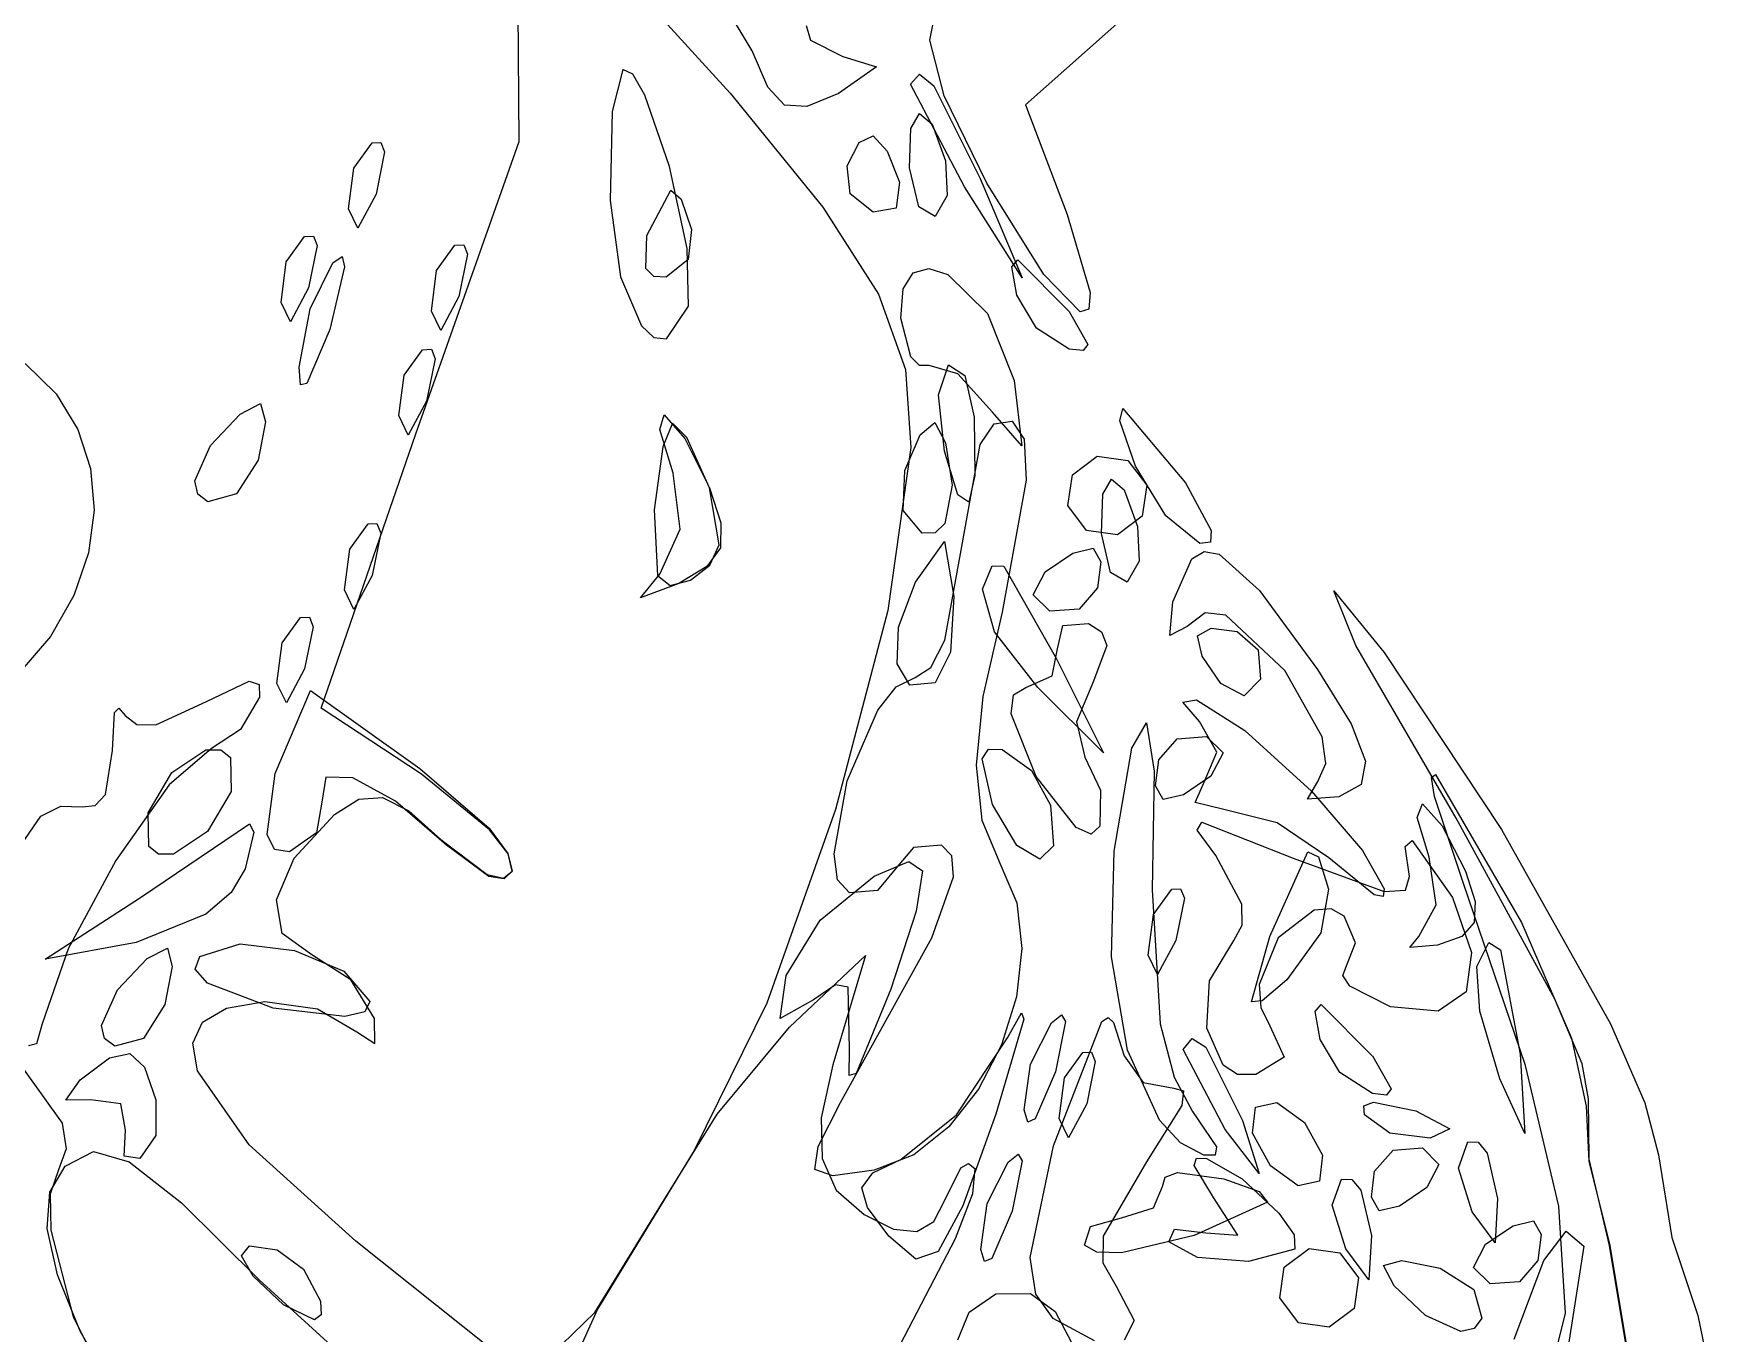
# Model space of a CAD drawing. Extents: x -886 to 651, y -59 to 942.
# Drawn here: x -170.37 to -142.09, y 72.17 to 94.12 of the extents above; entities that cross this region are included whole.
import ezdxf

# ---------------------------------------------------------------- set-up
doc = ezdxf.new("R2010")
doc.units = 0

msp = doc.modelspace()

# ---------------------------------------------------------------- linework, layer by layer
at = {"layer": 'Layer 1'}
for p, q in [((-160.910182, 95.640599), (-158.61055, 93.112364)), ((-150.57584, 95.62436), (-153.6227, 92.91597)), ((-162.17054, 92.299714), (-162.18954, 94.515814)), ((-158.23517, 93.829395), (-158.722855, 94.632827)), ((-157.325942, 94.256412), (-157.252458, 94.006264)), ((-155.239348, 94.009448), (-155.181136, 94.288256)), ((-157.252458, 94.006264), (-156.70598, 93.731681)), ((-154.996093, 93.066828), (-155.239348, 94.009448)), ((-157.974244, 93.215651), (-158.23517, 93.829395)), ((-156.70598, 93.731681), (-156.136089, 93.560391)), ((-160.41839, 93.51465), (-160.59935, 92.80322)), ((-160.249542, 93.432644), (-160.41839, 93.51465)), ((-160.04851, 93.082936), (-160.249542, 93.432644)), ((-156.136089, 93.560391), (-156.78188, 93.109844)), ((-155.56403, 93.26742), (-155.411741, 93.437677)), ((-155.411741, 93.437677), (-155.169861, 93.235272)), ((-159.63189, 91.877222), (-160.04851, 93.082936)), ((-158.61055, 93.112364), (-157.046826, 91.188144)), ((-157.689181, 92.912993), (-157.974244, 93.215651)), ((-156.78188, 93.109844), (-157.313791, 92.888649)), ((-154.65284, 91.53108), (-155.56403, 93.26742)), ((-155.169861, 93.235272), (-154.3866, 91.6708)), ((-154.27319, 91.594963), (-154.996093, 93.066828)), ((-160.59935, 92.80322), (-160.63448, 91.30264)), ((-157.313791, 92.888649), (-157.689181, 92.912993)), ((-155.556543, 92.52022), (-155.411175, 92.768719)), ((-155.411175, 92.768719), (-155.197879, 92.589682)), ((-153.6227, 92.91597), (-152.91748, 91.06706)), ((-155.57971, 91.854697), (-155.556543, 92.52022)), ((-155.197879, 92.589682), (-154.97093, 91.9726)), ((-164.96335, 91.847959), (-164.65413, 92.275887)), ((-164.65413, 92.275887), (-164.504497, 92.283051)), ((-164.504497, 92.283051), (-164.441739, 92.121689)), ((-163.91652, 87.364834), (-162.17054, 92.299714)), ((-156.63512, 91.888471), (-156.429404, 92.280233)), ((-156.429404, 92.280233), (-156.1923, 92.395949)), ((-156.1923, 92.395949), (-155.956124, 92.132727)), ((-164.441739, 92.121689), (-164.58583, 91.407383)), ((-155.956124, 92.132727), (-155.75261, 91.61342)), ((-154.97093, 91.9726), (-154.943214, 91.387382)), ((-154.97093, 91.9726), (-154.97093, 91.9726)), ((-165.05204, 91.162707), (-164.96335, 91.847959)), ((-159.332517, 90.491124), (-159.63189, 91.877222)), ((-156.581599, 91.415913), (-156.63512, 91.888471)), ((-155.425459, 91.193514), (-155.57971, 91.854697)), ((-154.3866, 91.6708), (-153.67839, 89.99772)), ((-154.3866, 91.6708), (-154.3866, 91.6708)), ((-164.5858, 91.40738), (-164.894033, 90.833371)), ((-164.58583, 91.407383), (-164.5858, 91.40738)), ((-160.01789, 90.711435), (-159.611607, 91.47914)), ((-159.611607, 91.47914), (-159.434715, 91.325016)), ((-156.19543, 91.105942), (-156.581599, 91.415913)), ((-155.75261, 91.61342), (-155.808349, 91.174911)), ((-155.75261, 91.61342), (-155.75261, 91.61342)), ((-154.943214, 91.387382), (-155.14649, 91.031241)), ((-153.67839, 89.99772), (-154.65284, 91.53108)), ((-153.314109, 90.053604), (-154.27319, 91.594963)), ((-164.894033, 90.833371), (-165.05204, 91.162707)), ((-160.63448, 91.30264), (-160.458284, 90.01503)), ((-160.63448, 91.30264), (-160.63448, 91.30264)), ((-159.434715, 91.325016), (-159.26033, 90.81428)), ((-157.046826, 91.188144), (-156.102916, 89.718874)), ((-155.808349, 91.174911), (-156.19543, 91.105942)), ((-155.14649, 91.031241), (-155.425459, 91.193514)), ((-152.91748, 91.06706), (-152.53145, 89.748842)), ((-159.26033, 90.81428), (-159.316949, 90.307982)), ((-159.26033, 90.81428), (-159.26033, 90.81428)), ((-166.10188, 90.266289), (-165.79266, 90.694218)), ((-165.79266, 90.694218), (-165.643027, 90.701382)), ((-165.580269, 90.54002), (-165.72436, 89.825714)), ((-165.643027, 90.701382), (-165.580269, 90.54002)), ((-163.564451, 90.121159), (-163.25524, 90.549088)), ((-163.25524, 90.549088), (-163.105607, 90.556252)), ((-163.105607, 90.556252), (-163.042849, 90.39489)), ((-160.031327, 90.151426), (-160.01789, 90.711435)), ((-159.31438, 89.51826), (-159.332517, 90.491124)), ((-166.19057, 89.581038), (-166.10188, 90.266289)), ((-165.697438, 89.471491), (-165.31545, 90.249037)), ((-165.31545, 90.249037), (-165.15916, 90.356045)), ((-165.15916, 90.356045), (-165.117091, 90.179545)), ((-163.042849, 90.39489), (-163.18694, 89.680584)), ((-159.316949, 90.307982), (-159.68871, 90.007952)), ((-153.853925, 90.180633), (-153.751621, 90.29901)), ((-153.751621, 90.29901), (-152.88797, 89.42879)), ((-165.117091, 90.179545), (-165.36865, 89.123717)), ((-163.65314, 89.435908), (-163.564451, 90.121159)), ((-160.458284, 90.01503), (-160.103441, 89.185569)), ((-159.899124, 90.016081), (-160.031327, 90.151426)), ((-159.68871, 90.007952), (-159.899124, 90.016081)), ((-155.688319, 89.809197), (-155.518511, 90.082062)), ((-155.518511, 90.082062), (-155.254518, 90.156613)), ((-155.254518, 90.156613), (-154.933232, 90.053143)), ((-154.933232, 90.053143), (-154.26635, 89.393309)), ((-153.77048, 89.703841), (-153.853925, 90.180633)), ((-152.698594, 89.424627), (-153.314109, 90.053604)), ((-165.72433, 89.82571), (-166.032562, 89.251702)), ((-165.72436, 89.825714), (-165.72433, 89.82571)), ((-163.1869, 89.68058), (-163.495136, 89.106572)), ((-163.18694, 89.680584), (-163.1869, 89.68058)), ((-156.102916, 89.718874), (-155.649366, 88.450994)), ((-155.72705, 89.317727), (-155.688319, 89.809197)), ((-153.436491, 89.146876), (-153.77048, 89.703841)), ((-152.53145, 89.748842), (-152.552425, 89.465035)), ((-166.032562, 89.251702), (-166.19057, 89.581038)), ((-165.88735, 88.490817), (-165.697438, 89.471491)), ((-163.495136, 89.106572), (-163.65314, 89.435908)), ((-159.684093, 88.968548), (-159.31438, 89.51826)), ((-154.26635, 89.393309), (-153.813, 88.264897)), ((-152.88797, 89.42879), (-152.88772, 89.42879)), ((-152.88772, 89.42879), (-152.569809, 88.873132)), ((-152.552425, 89.465035), (-152.698594, 89.424627)), ((-165.36861, 89.12372), (-165.756901, 88.212537)), ((-165.36865, 89.123717), (-165.36861, 89.12372)), ((-160.103441, 89.185569), (-159.894696, 88.99086)), ((-155.559684, 88.663429), (-155.72705, 89.317727)), ((-152.88672, 88.792794), (-153.436491, 89.146876)), ((-163.80225, 88.783528), (-163.652617, 88.790692)), ((-163.652617, 88.790692), (-163.589859, 88.62933)), ((-159.894696, 88.99086), (-159.684093, 88.968548)), ((-152.64889, 88.767662), (-152.88672, 88.792794)), ((-152.569809, 88.873132), (-152.64889, 88.767662)), ((-170.50758, 88.55237), (-169.986584, 88.036907)), ((-164.111465, 88.355599), (-163.80225, 88.783528)), ((-163.589859, 88.62933), (-163.73395, 87.915024)), ((-155.414484, 88.51387), (-155.559684, 88.663429)), ((-155.24918, 88.517704), (-155.414484, 88.51387)), ((-154.76453, 88.374923), (-155.24918, 88.517704)), ((-155.090238, 88.019181), (-154.92023, 88.525641)), ((-154.92023, 88.525641), (-154.644859, 88.345118)), ((-165.862866, 88.192611), (-165.88735, 88.490817)), ((-164.20015, 87.670348), (-164.111465, 88.355599)), ((-155.649366, 88.450994), (-155.55672, 87.130944)), ((-154.17848, 87.727715), (-154.76453, 88.374923)), ((-154.644859, 88.345118), (-154.49008, 87.64488)), ((-153.813, 88.2649), (-153.684865, 87.162763)), ((-153.813, 88.264897), (-153.813, 88.2649)), ((-169.986584, 88.036907), (-169.619935, 87.437175)), ((-165.756901, 88.212537), (-165.862866, 88.192611)), ((-154.99173, 87.067741), (-155.090238, 88.019181)), ((-167.38063, 87.168162), (-166.879276, 87.695722)), ((-166.879276, 87.695722), (-166.5357, 87.873059)), ((-166.5357, 87.873059), (-166.453192, 87.562924)), ((-164.04215, 87.341011), (-164.20015, 87.670348)), ((-163.73391, 87.91502), (-164.04215, 87.341011)), ((-163.73395, 87.915024), (-163.73391, 87.91502)), ((-159.798784, 87.433745), (-159.72145, 87.685757)), ((-159.72145, 87.685757), (-159.375546, 87.285493)), ((-153.684865, 87.162763), (-154.17848, 87.727715)), ((-152.032075, 87.583059), (-151.980165, 87.790089)), ((-151.980165, 87.790089), (-150.92163, 86.536475)), ((-169.619935, 87.437175), (-169.407113, 86.775102)), ((-166.453192, 87.562924), (-166.5795, 86.918484)), ((-159.57161, 86.699095), (-159.798784, 87.433745)), ((-159.580062, 87.540958), (-159.743167, 87.141452)), ((-159.338519, 87.302848), (-159.580062, 87.540958)), ((-155.398919, 87.345179), (-155.15482, 87.55352)), ((-155.15482, 87.55352), (-154.972839, 87.212381)), ((-154.49008, 87.64488), (-154.49005, 87.64488)), ((-154.49005, 87.64488), (-154.478198, 86.657772)), ((-154.39106, 87.183589), (-154.153801, 87.533305)), ((-154.153801, 87.533305), (-153.85087, 87.577439)), ((-153.85087, 87.577439), (-153.64816, 87.270921)), ((-151.76367, 86.81944), (-152.032075, 87.583059)), ((-167.646632, 86.56726), (-167.38063, 87.168162)), ((-165.51144, 82.728414), (-163.91652, 87.364834)), ((-159.743167, 87.141452), (-159.88998, 86.079544)), ((-159.375546, 87.285493), (-158.95699, 86.451907)), ((-158.95639, 86.45191), (-159.338519, 87.302848)), ((-155.55672, 87.130944), (-155.945342, 84.382658)), ((-155.6611, 86.743076), (-155.398919, 87.345179)), ((-154.972839, 87.212381), (-154.86, 86.4934)), ((-154.68594, 85.524699), (-154.39106, 87.183589)), ((-153.64816, 87.270921), (-153.611174, 86.580824)), ((-166.57951, 86.918484), (-166.941164, 86.347385)), ((-166.5795, 86.918484), (-166.57951, 86.918484)), ((-154.762573, 86.330623), (-154.99173, 87.067741)), ((-152.831984, 86.671673), (-152.41274, 86.987484)), ((-152.41274, 86.987484), (-151.893195, 86.912833)), ((-151.893195, 86.912833), (-151.57738, 86.49359)), ((-151.255962, 85.97739), (-151.76367, 86.81944)), ((-169.407113, 86.775102), (-169.347598, 86.072617)), ((-167.597277, 86.343859), (-167.646632, 86.56726)), ((-159.454366, 85.753385), (-159.57161, 86.699095)), ((-155.687948, 86.067633), (-155.6611, 86.743076)), ((-154.478198, 86.657772), (-154.580218, 86.206826)), ((-153.611174, 86.580824), (-154.01857, 84.353669)), ((-152.90664, 86.152126), (-152.831984, 86.671673)), ((-152.318733, 86.346309), (-152.173365, 86.594808)), ((-152.173365, 86.594808), (-151.960069, 86.415771)), ((-150.92163, 86.53648), (-150.489894, 85.732601)), ((-150.92163, 86.536475), (-150.92163, 86.53648)), ((-167.42443, 86.213587), (-167.597277, 86.343859)), ((-166.941164, 86.347385), (-167.42443, 86.213587)), ((-158.95699, 86.451907), (-158.957, 86.4519)), ((-158.957, 86.4519), (-158.763515, 85.861742)), ((-158.793431, 85.486357), (-158.95639, 86.45191)), ((-154.86, 86.4934), (-154.982474, 85.847759)), ((-154.86, 86.4934), (-154.86, 86.4934)), ((-154.580218, 86.206826), (-154.762573, 86.330623)), ((-152.3419, 85.680786), (-152.318733, 86.346309)), ((-151.960069, 86.415771), (-151.73312, 85.79869)), ((-151.57738, 86.49359), (-151.652036, 85.974043)), ((-151.57738, 86.49359), (-151.57738, 86.49359)), ((-169.347598, 86.072617), (-169.440869, 85.351648)), ((-159.88998, 86.07955), (-159.83494, 84.968408)), ((-159.88998, 86.079544), (-159.88998, 86.07955)), ((-155.36627, 85.682956), (-155.687948, 86.067633)), ((-152.590825, 85.732883), (-152.90664, 86.152126)), ((-151.652036, 85.974043), (-152.07128, 85.658232)), ((-150.67756, 85.5127), (-151.255962, 85.97739)), ((-165.030221, 85.413858), (-164.72101, 85.841787)), ((-164.72101, 85.841787), (-164.571375, 85.848951)), ((-164.508615, 85.687589), (-164.65271, 84.973283)), ((-164.571375, 85.848951), (-164.508615, 85.687589)), ((-159.79598, 84.993925), (-159.454366, 85.753385)), ((-158.763515, 85.861742), (-158.77117, 85.440516)), ((-155.150015, 85.691956), (-155.36627, 85.682956)), ((-154.982474, 85.847759), (-155.150015, 85.691956)), ((-152.07128, 85.658232), (-152.590825, 85.732883)), ((-152.187649, 85.019604), (-152.3419, 85.680786)), ((-151.73312, 85.79869), (-151.705404, 85.213472)), ((-151.73312, 85.79869), (-151.73312, 85.79869)), ((-150.489894, 85.732601), (-150.502296, 85.532857)), ((-165.11891, 84.728607), (-165.030221, 85.413858)), ((-158.77117, 85.440516), (-159.001373, 85.12161)), ((-158.954389, 85.147299), (-158.793431, 85.486357)), ((-155.47736, 84.86094), (-154.9916, 85.546076)), ((-154.9916, 85.546076), (-154.83506, 84.618864)), ((-154.986874, 83.881597), (-154.68594, 85.524699)), ((-152.825842, 85.347076), (-152.48193, 85.429502)), ((-152.48193, 85.429502), (-152.352556, 85.19957)), ((-150.502296, 85.532857), (-150.67756, 85.5127)), ((-169.440869, 85.351648), (-169.686409, 84.634122)), ((-159.001373, 85.12161), (-159.47553, 84.83841)), ((-159.27914, 84.89357), (-158.954389, 85.147299)), ((-154.34836, 84.74282), (-154.186051, 85.136432)), ((-154.186051, 85.136432), (-153.987269, 85.13082)), ((-153.987269, 85.13082), (-153.10198, 83.56419)), ((-153.28836, 85.035351), (-152.825842, 85.347076)), ((-152.352556, 85.19957), (-152.40583, 84.7603)), ((-151.705404, 85.213472), (-151.90868, 84.85733)), ((-151.13521, 84.52557), (-150.816141, 85.25451)), ((-150.816141, 85.25451), (-150.608188, 85.376698)), ((-150.608188, 85.376698), (-150.35489, 85.331246)), ((-150.35489, 85.331246), (-149.673064, 84.719057)), ((-164.65267, 84.97328), (-164.960906, 84.399271)), ((-164.65271, 84.973283), (-164.65267, 84.97328)), ((-160.124845, 84.592066), (-159.79598, 84.993925)), ((-159.47553, 84.83841), (-160.124845, 84.592066)), ((-159.83494, 84.968408), (-159.621178, 84.804444)), ((-159.621178, 84.804444), (-159.27914, 84.89357)), ((-155.766707, 84.100936), (-155.47736, 84.86094)), ((-153.491622, 84.642831), (-153.28836, 85.035351)), ((-151.90868, 84.85733), (-152.187649, 85.019604)), ((-169.686409, 84.634122), (-170.083696, 83.941966)), ((-164.960906, 84.399271), (-165.11891, 84.728607)), ((-154.83506, 84.61889), (-154.889764, 83.67364)), ((-154.83506, 84.618864), (-154.83506, 84.61889)), ((-154.147191, 84.01944), (-154.34836, 84.74282)), ((-153.21226, 84.36615), (-153.491622, 84.642831)), ((-152.40583, 84.7603), (-152.718355, 84.401828)), ((-152.40583, 84.7603), (-152.40583, 84.7603)), ((-149.673064, 84.719057), (-148.69227, 83.38122)), ((-148.045639, 83.789849), (-148.419291, 84.713604)), ((-148.419291, 84.713604), (-147.568653, 83.669662)), ((-165.86134, 84.260807), (-165.711707, 84.26797)), ((-165.711707, 84.26797), (-165.648949, 84.106608)), ((-155.945342, 84.382658), (-156.829085, 81.021006)), ((-154.01853, 84.35368), (-154.341341, 82.928589)), ((-154.01857, 84.353669), (-154.01853, 84.35368)), ((-152.718355, 84.401828), (-153.21226, 84.36615)), ((-151.184052, 83.959013), (-151.13521, 84.52557)), ((-150.592069, 84.338697), (-150.89352, 84.110786)), ((-150.242922, 84.302157), (-150.592069, 84.338697)), ((-149.2459, 83.365292), (-150.242922, 84.302157)), ((-166.170551, 83.832879), (-165.86134, 84.260807)), ((-165.648949, 84.106608), (-165.79304, 83.392303)), ((-155.791759, 83.477603), (-155.766707, 84.100936)), ((-153.41509, 83.07736), (-154.147191, 84.01944)), ((-153.08044, 83.734575), (-152.995364, 84.124995)), ((-152.995364, 84.124995), (-152.55928, 84.162505)), ((-152.55928, 84.162505), (-152.34031, 84.019489)), ((-152.34031, 84.019489), (-152.251219, 83.788143)), ((-150.89352, 84.110786), (-151.184052, 83.959013)), ((-150.7204, 83.951081), (-150.490459, 84.080451)), ((-150.490459, 84.080451), (-150.0512, 84.027161)), ((-150.0512, 84.027161), (-149.692729, 83.714633)), ((-170.083696, 83.941966), (-170.63221, 83.29711)), ((-166.25924, 83.147627), (-166.170551, 83.832879)), ((-155.219895, 83.417044), (-154.986874, 83.881597)), ((-153.170619, 83.277296), (-153.08044, 83.734575)), ((-152.251219, 83.788143), (-152.47388, 83.188326)), ((-150.637978, 83.60717), (-150.7204, 83.951081)), ((-149.692729, 83.714633), (-149.65705, 83.22073)), ((-146.354, 80.874787), (-148.045639, 83.789849)), ((-155.577394, 83.119866), (-155.791759, 83.477603)), ((-155.4882, 83.246579), (-155.219895, 83.417044)), ((-154.889764, 83.67364), (-155.14849, 83.15665)), ((-153.10198, 83.56419), (-152.30489, 81.97953)), ((-153.10198, 83.56419), (-153.10198, 83.56419)), ((-150.32625, 83.14465), (-150.637978, 83.60717)), ((-147.568653, 83.669662), (-145.58742, 80.681632)), ((-167.44658, 82.842313), (-166.730255, 83.188462)), ((-166.730255, 83.188462), (-166.560516, 83.130202)), ((-166.10124, 82.818291), (-166.25924, 83.147627)), ((-165.793, 83.3923), (-166.10124, 82.818291)), ((-165.79304, 83.392303), (-165.793, 83.3923)), ((-155.805192, 83.091958), (-155.4882, 83.246579)), ((-155.14849, 83.15665), (-155.577394, 83.119866)), ((-153.61893, 83.079032), (-153.170619, 83.277296)), ((-152.47387, 83.18832), (-152.764604, 82.497644)), ((-152.47388, 83.188326), (-152.47387, 83.18832)), ((-149.933731, 82.941369), (-150.32625, 83.14465)), ((-149.65705, 83.22073), (-149.933731, 82.941369)), ((-149.65705, 83.22073), (-149.65705, 83.22073)), ((-148.614712, 82.248526), (-149.2459, 83.365292)), ((-148.69227, 83.38122), (-148.127856, 82.464344)), ((-148.69227, 83.38122), (-148.69227, 83.38122)), ((-166.55332, 82.91472), (-166.87384, 82.369621)), ((-166.560516, 83.130202), (-166.55333, 82.914723)), ((-166.55333, 82.914723), (-166.55332, 82.91472)), ((-166.2924, 81.627151), (-165.69479, 83.026821)), ((-165.69479, 83.026821), (-163.8455, 81.711591)), ((-156.117255, 82.699632), (-155.805192, 83.091958)), ((-154.341341, 82.928589), (-154.454674, 81.767314)), ((-153.863406, 82.637662), (-153.826649, 82.958233)), ((-153.826649, 82.958233), (-153.61893, 83.079032)), ((-152.30489, 81.97953), (-153.41509, 83.07736)), ((-150.965864, 82.830094), (-150.7351, 82.871956)), ((-150.7351, 82.871956), (-149.919639, 82.352656)), ((-169.03678, 82.017245), (-169.00452, 82.657597)), ((-169.00452, 82.657597), (-168.929534, 82.728201)), ((-168.929534, 82.728201), (-168.8246, 82.606636)), ((-168.8246, 82.606636), (-168.627667, 82.45716)), ((-168.30221, 82.451765), (-167.44658, 82.842313)), ((-163.81812, 81.615544), (-165.51144, 82.728414)), ((-156.634219, 81.5059), (-156.117255, 82.699632)), ((-153.44507, 81.578692), (-153.863406, 82.637662)), ((-150.6844, 82.504103), (-150.965864, 82.830094)), ((-168.627667, 82.45716), (-168.30221, 82.451765)), ((-166.87384, 82.369621), (-167.36404, 82.051221)), ((-152.764604, 82.497644), (-152.62021, 81.90485)), ((-151.827247, 82.054697), (-151.582345, 82.485197)), ((-151.582345, 82.485197), (-151.448916, 81.668025)), ((-150.395804, 81.985253), (-150.6844, 82.504103)), ((-149.919639, 82.352656), (-148.79526, 81.329476)), ((-148.127856, 82.464344), (-147.885447, 81.836311)), ((-169.156446, 81.270651), (-169.03678, 82.017245)), ((-167.36404, 82.051221), (-168.081833, 81.435251)), ((-168.033965, 81.642033), (-167.45762, 82.028565)), ((-167.45762, 82.028565), (-167.206878, 82.028915)), ((-167.206878, 82.028915), (-167.042864, 81.896621)), ((-154.353423, 81.878063), (-154.248476, 82.039766)), ((-154.248476, 82.039766), (-154.018, 82.035389)), ((-154.018, 82.035389), (-153.519658, 81.677844)), ((-152.12402, 80.315609), (-151.827247, 82.054697)), ((-151.37453, 81.856951), (-151.062001, 82.215423)), ((-151.062001, 82.215423), (-150.5681, 82.251102)), ((-150.5681, 82.251102), (-150.288737, 81.974421)), ((-148.553392, 81.795311), (-148.614712, 82.248526)), ((-167.042864, 81.896621), (-167.031, 81.326299)), ((-154.454674, 81.767314), (-154.358785, 80.839609)), ((-154.17892, 81.101708), (-154.353423, 81.878063)), ((-152.62021, 81.90485), (-152.358412, 81.346004)), ((-151.427804, 81.417682), (-151.37453, 81.856951)), ((-150.6094, 81.479713), (-150.395804, 81.985253)), ((-150.288737, 81.974421), (-150.492, 81.5819)), ((-148.68608, 81.494072), (-148.553392, 81.795311)), ((-147.885447, 81.836311), (-147.95616, 81.444343)), ((-168.43433, 80.965815), (-168.033965, 81.642033)), ((-166.426673, 80.600014), (-166.2924, 81.627151)), ((-165.434632, 81.563847), (-165.50321, 81.141142)), ((-164.977359, 81.555456), (-165.434632, 81.563847)), ((-164.257043, 81.159152), (-164.977359, 81.555456)), ((-163.8455, 81.711591), (-163.8455, 81.71159)), ((-163.8455, 81.71159), (-162.67806, 80.703597)), ((-162.670181, 80.675682), (-163.81812, 81.615544)), ((-156.854354, 80.273456), (-156.634219, 81.5059)), ((-153.519658, 81.677844), (-153.2001, 81.092042)), ((-152.766515, 80.718237), (-153.44507, 81.578692)), ((-151.448916, 81.668025), (-151.48656, 79.664097)), ((-150.492, 81.5819), (-150.954518, 81.270176)), ((-150.757888, 81.135767), (-150.6094, 81.479713)), ((-150.492, 81.5819), (-150.492, 81.5819)), ((-148.860941, 81.192138), (-148.68608, 81.494072)), ((-147.95616, 81.444343), (-148.33111, 81.23566)), ((-146.771443, 81.562725), (-146.700441, 81.609912)), ((-146.718568, 81.24183), (-146.771443, 81.562725)), ((-146.700441, 81.609912), (-145.25209, 79.111769)), ((-169.326053, 81.08505), (-169.156446, 81.270651)), ((-168.081833, 81.435251), (-168.979763, 80.15922)), ((-167.031, 81.3263), (-167.43137, 80.650082)), ((-167.031, 81.326299), (-167.031, 81.3263)), ((-165.28952, 80.935606), (-164.8757, 81.196333)), ((-164.8757, 81.196333), (-164.476679, 81.222034)), ((-164.476679, 81.222034), (-164.035228, 80.999293)), ((-163.39934, 80.418119), (-164.257043, 81.159152)), ((-152.358412, 81.346004), (-152.3669, 80.73696)), ((-151.29843, 81.18775), (-151.427804, 81.417682)), ((-150.954518, 81.270176), (-151.29843, 81.18775)), ((-148.33111, 81.23566), (-148.860941, 81.192138)), ((-148.79526, 81.329476), (-148.7953, 81.32947)), ((-148.7953, 81.32947), (-147.935871, 80.326728)), ((-146.22631, 79.768882), (-146.718568, 81.24183)), ((-170.775826, 80.136839), (-170.246561, 80.904719)), ((-170.246561, 80.904719), (-169.910803, 81.078367)), ((-169.910803, 81.078367), (-169.54654, 81.066189)), ((-169.54654, 81.066189), (-169.326053, 81.08505)), ((-168.422475, 80.395494), (-168.43433, 80.965815)), ((-165.966388, 80.195618), (-165.28952, 80.935606)), ((-165.50321, 81.141142), (-165.594179, 80.626018)), ((-164.035228, 80.999293), (-163.49412, 80.514693)), ((-156.829085, 81.021006), (-157.991543, 77.747724)), ((-153.769256, 80.412062), (-154.17892, 81.101708)), ((-153.2001, 81.092042), (-153.2001, 81.092008)), ((-153.2001, 81.092008), (-153.149757, 80.405931)), ((-150.27261, 81.019908), (-150.757888, 81.135767)), ((-149.377363, 80.795704), (-150.27261, 81.019908)), ((-147.009244, 80.887755), (-146.92169, 81.114927)), ((-146.80666, 80.212824), (-147.009244, 80.887755)), ((-146.92169, 81.114927), (-146.587553, 80.743247)), ((-144.685554, 77.817556), (-146.354, 80.874787)), ((-168.56432, 79.536287), (-166.72489, 80.778227)), ((-167.43137, 80.650082), (-168.00772, 80.26355)), ((-166.650518, 80.63564), (-166.79429, 80.015704)), ((-166.72489, 80.778227), (-166.650518, 80.63564)), ((-166.298607, 80.344391), (-166.426673, 80.600014)), ((-165.594179, 80.626018), (-166.04853, 80.304771)), ((-162.67806, 80.703597), (-162.36025, 80.277186)), ((-162.358305, 80.269996), (-162.670181, 80.675682)), ((-154.358785, 80.839609), (-154.05393, 80.11523)), ((-152.514152, 80.60389), (-152.766515, 80.718237)), ((-152.3669, 80.73696), (-152.514152, 80.60389)), ((-150.727133, 80.670627), (-150.64678, 80.80675)), ((-150.40949, 80.242348), (-150.727133, 80.670627)), ((-150.64678, 80.80675), (-149.10672, 80.195918)), ((-148.50004, 80.20574), (-149.377363, 80.795704)), ((-146.587553, 80.743247), (-146.1973, 79.978387)), ((-145.58742, 80.68164), (-143.746193, 77.398719)), ((-145.58742, 80.681632), (-145.58742, 80.68164)), ((-168.258462, 80.2632), (-168.422475, 80.395494)), ((-166.04853, 80.304771), (-166.298607, 80.344391)), ((-163.49412, 80.514693), (-162.709721, 79.920059)), ((-162.681709, 79.891395), (-163.39934, 80.418119)), ((-155.515592, 80.375966), (-155.82121, 80.015341)), ((-155.0383, 80.41682), (-155.515592, 80.375966)), ((-154.865776, 80.235718), (-155.0383, 80.41682)), ((-153.382839, 80.179709), (-153.769256, 80.412062)), ((-153.149757, 80.405931), (-153.382839, 80.179709)), ((-152.172762, 78.532705), (-152.12402, 80.315609)), ((-149.50015, 78.877458), (-148.854861, 80.305122)), ((-148.854861, 80.305122), (-148.678885, 80.219851)), ((-147.935871, 80.326728), (-147.567554, 79.680998)), ((-147.216018, 80.397961), (-147.093082, 80.495854)), ((-147.14244, 79.889604), (-147.216018, 80.397961)), ((-147.093082, 80.495854), (-146.41506, 79.536618)), ((-168.979763, 80.15922), (-169.784531, 78.667392)), ((-168.00772, 80.26355), (-168.258462, 80.2632)), ((-166.26491, 79.496153), (-165.966388, 80.195618)), ((-162.36025, 80.277186), (-162.28786, 79.97833)), ((-162.28809, 79.978754), (-162.358305, 80.269996)), ((-156.795379, 79.832738), (-156.854354, 80.273456)), ((-156.17909, 79.897299), (-155.591404, 80.141339)), ((-155.591404, 80.141339), (-155.35988, 79.98393)), ((-154.839235, 79.880748), (-154.865776, 80.235718)), ((-154.05393, 80.11523), (-153.768503, 79.442258)), ((-149.972935, 79.42345), (-150.40949, 80.242348)), ((-149.10672, 80.195918), (-147.570551, 79.634141)), ((-148.678885, 80.219851), (-148.507, 79.677297)), ((-147.739295, 79.578571), (-148.50004, 80.20574)), ((-146.689868, 79.409467), (-146.80666, 80.212824)), ((-166.7943, 80.015708), (-167.031996, 79.620751)), ((-166.79429, 80.015704), (-166.7943, 80.015708)), ((-162.709721, 79.920059), (-162.433772, 79.858949)), ((-162.426076, 79.85094), (-162.681709, 79.891395)), ((-162.433772, 79.858949), (-162.28809, 79.978754)), ((-162.28786, 79.97833), (-162.426076, 79.85094)), ((-157.092076, 79.15266), (-156.17909, 79.897299)), ((-156.59292, 79.610369), (-156.795379, 79.832738)), ((-155.82121, 80.015341), (-156.123541, 79.65369)), ((-155.35988, 79.98393), (-155.466703, 79.305697)), ((-155.20255, 78.85429), (-154.839235, 79.880748)), ((-147.209263, 79.658357), (-147.14244, 79.889604)), ((-145.183653, 76.700303), (-146.22631, 79.768882)), ((-146.1973, 79.978387), (-146.1973, 79.97837)), ((-146.1973, 79.97837), (-146.033426, 79.465783)), ((-170.17399, 78.491697), (-168.56432, 79.536287)), ((-167.031996, 79.620751), (-167.458035, 79.254942)), ((-166.171062, 78.924316), (-166.26491, 79.496153)), ((-156.123541, 79.65369), (-156.59292, 79.610369)), ((-151.48656, 79.6641), (-151.350054, 77.39917)), ((-151.48656, 79.664097), (-151.48656, 79.6641)), ((-151.463001, 79.248308), (-151.15379, 79.676237)), ((-151.15379, 79.676237), (-151.004155, 79.683401)), ((-150.941395, 79.522039), (-151.08549, 78.807733)), ((-151.004155, 79.683401), (-150.941395, 79.522039)), ((-148.507, 79.6773), (-148.639423, 78.940554)), ((-148.507, 79.677297), (-148.507, 79.6773)), ((-147.582858, 79.550228), (-147.739295, 79.578571)), ((-147.567554, 79.680998), (-147.582858, 79.550228)), ((-147.570551, 79.634141), (-147.209263, 79.658357)), ((-146.41507, 79.53662), (-146.092275, 78.60818)), ((-146.41506, 79.536618), (-146.41507, 79.53662)), ((-146.033426, 79.465783), (-146.048163, 79.111263)), ((-167.458035, 79.254942), (-168.63372, 78.773768)), ((-155.466703, 79.305697), (-155.89406, 77.987259)), ((-153.768503, 79.442258), (-153.683148, 78.672059)), ((-151.55169, 78.563057), (-151.463001, 79.248308)), ((-149.963481, 79.067219), (-149.972935, 79.42345)), ((-148.749086, 79.317868), (-149.35718, 78.855495)), ((-148.465118, 79.344543), (-148.749086, 79.317868)), ((-148.24327, 79.218975), (-148.465118, 79.344543)), ((-148.052621, 78.766853), (-148.24327, 79.218975)), ((-146.98367, 78.873524), (-146.689868, 79.409467)), ((-165.67082, 78.567216), (-166.171062, 78.924316)), ((-157.66163, 78.215409), (-157.092076, 79.15266)), ((-150.1065, 78.809168), (-149.963481, 79.067219)), ((-148.639423, 78.940554), (-149.20884, 78.14674)), ((-146.048163, 79.111263), (-146.255263, 78.878391)), ((-145.25209, 79.111769), (-145.25211, 79.11176)), ((-145.25211, 79.11176), (-144.403883, 77.158295)), ((-169.784531, 78.667392), (-170.22284, 77.404031)), ((-168.63372, 78.773768), (-170.17399, 78.491697)), ((-168.452486, 78.504119), (-168.10891, 78.681455)), ((-168.10891, 78.681455), (-168.026402, 78.37132)), ((-167.56402, 78.535449), (-166.879341, 78.751122)), ((-166.879341, 78.751122), (-165.965357, 78.642017)), ((-165.965357, 78.642017), (-165.13195, 78.289916)), ((-156.74749, 76.07452), (-155.20255, 78.85429)), ((-153.683148, 78.672059), (-153.776517, 77.856779)), ((-151.08545, 78.80773), (-151.393686, 78.233721)), ((-151.08549, 78.807733), (-151.08545, 78.80773)), ((-150.517903, 78.124616), (-150.1065, 78.809168)), ((-149.806846, 77.773678), (-149.50015, 78.877458)), ((-149.35718, 78.855495), (-149.678926, 78.063384)), ((-148.20227, 78.379986), (-148.052621, 78.766853)), ((-147.132896, 78.689048), (-146.98367, 78.873524)), ((-146.66848, 78.73075), (-147.132896, 78.689048)), ((-146.255263, 78.878391), (-146.66848, 78.73075)), ((-146.00586, 78.37072), (-145.799768, 78.774363)), ((-145.799768, 78.774363), (-145.603985, 78.652907)), ((-145.603985, 78.652907), (-145.27, 76.8884)), ((-168.95384, 77.976558), (-168.452486, 78.504119)), ((-168.026402, 78.37132), (-168.15271, 77.72688)), ((-167.638399, 78.322566), (-167.56402, 78.535449)), ((-165.010944, 78.142643), (-165.67082, 78.567216)), ((-157.60576, 77.344026), (-156.32179, 78.557576)), ((-156.32179, 78.557576), (-156.8755, 76.707596)), ((-151.899162, 76.955974), (-152.172762, 78.532705)), ((-151.393686, 78.233721), (-151.55169, 78.563057)), ((-148.265024, 78.219938), (-148.20227, 78.379986)), ((-146.092275, 78.60818), (-146.185496, 77.943357)), ((-145.95312, 77.617477), (-146.00586, 78.37072)), ((-167.433827, 78.090663), (-167.638399, 78.322566)), ((-166.32274, 77.664463), (-167.433827, 78.090663)), ((-165.13195, 78.289916), (-164.689, 77.7766)), ((-164.61494, 77.492906), (-165.010944, 78.142643)), ((-157.764869, 77.488902), (-157.66163, 78.215409)), ((-156.831348, 78.0585), (-157.20177, 77.807871)), ((-156.618403, 78.019559), (-156.831348, 78.0585)), ((-150.561646, 77.325659), (-150.517903, 78.124616)), ((-149.678926, 78.063384), (-149.652938, 77.67979)), ((-149.20884, 78.14674), (-149.627237, 77.791422)), ((-148.146136, 78.035802), (-148.265024, 78.219938)), ((-169.219846, 77.375656), (-168.95384, 77.976558)), ((-167.113663, 77.666139), (-166.46542, 77.779659)), ((-166.46542, 77.779659), (-165.577124, 77.656276)), ((-164.689, 77.7766), (-164.776453, 77.605053)), ((-164.689, 77.7766), (-164.689, 77.7766)), ((-157.20177, 77.807871), (-157.764869, 77.488902)), ((-156.59176, 76.97226), (-156.618403, 78.019559)), ((-155.89406, 77.98726), (-156.48111, 76.565506)), ((-155.89406, 77.987259), (-155.89406, 77.98726)), ((-153.776517, 77.856779), (-154.027261, 77.048566)), ((-149.627237, 77.791422), (-149.806846, 77.773678)), ((-147.46076, 77.68631), (-148.146136, 78.035802)), ((-146.185496, 77.943357), (-146.654927, 77.612589)), ((-144.228083, 76.726858), (-144.685554, 77.817556)), ((-168.15272, 77.72688), (-168.514374, 77.155782)), ((-168.15271, 77.72688), (-168.15272, 77.72688)), ((-167.517343, 77.428758), (-167.113663, 77.666139)), ((-165.113628, 77.526729), (-166.32274, 77.664463)), ((-165.577124, 77.656276), (-164.91238, 77.264963)), ((-164.776453, 77.605053), (-165.113628, 77.526729)), ((-164.605954, 77.071268), (-164.61494, 77.492906)), ((-157.991543, 77.747724), (-159.21631, 75.264544)), ((-153.65033, 77.481641), (-154.12506, 75.87466)), ((-153.92416, 77.16588), (-153.69038, 77.585287)), ((-153.69038, 77.585287), (-153.65033, 77.481641)), ((-153.18496, 77.418763), (-153.016916, 77.552343)), ((-153.016916, 77.552343), (-152.94817, 77.440773)), ((-152.336119, 77.438934), (-152.229514, 77.50886)), ((-152.229514, 77.50886), (-152.138397, 77.426438)), ((-149.652938, 77.67979), (-149.49629, 77.369515)), ((-148.734205, 77.611843), (-148.631901, 77.73022)), ((-148.65076, 77.135051), (-148.734205, 77.611843)), ((-148.631901, 77.73022), (-147.76825, 76.86)), ((-146.654927, 77.612589), (-147.46076, 77.68631)), ((-145.61805, 76.47476), (-145.95312, 77.617477)), ((-170.22284, 77.404031), (-170.319537, 77.06497)), ((-169.170491, 77.152255), (-169.219846, 77.375656)), ((-167.678673, 77.073341), (-167.517343, 77.428758)), ((-164.91238, 77.264963), (-164.605954, 77.071268)), ((-158.826335, 75.874696), (-157.60576, 77.344026)), ((-153.536563, 76.721488), (-153.18496, 77.418763)), ((-153.14889, 75.339999), (-152.336119, 77.438934)), ((-152.94817, 77.440773), (-153.11746, 76.590851)), ((-152.138397, 77.426438), (-151.95633, 76.863699)), ((-151.350054, 77.39917), (-151.116138, 76.499973)), ((-150.285194, 76.702376), (-150.561646, 77.325659)), ((-149.49629, 77.369515), (-149.25366, 76.841276)), ((-143.746193, 77.398719), (-143.168819, 76.06953)), ((-170.319537, 77.06497), (-170.454539, 77.027258)), ((-168.99764, 77.021983), (-169.170491, 77.152255)), ((-168.514374, 77.155782), (-168.99764, 77.021983)), ((-167.599865, 76.605715), (-167.678673, 77.073341)), ((-156.60189, 76.531728), (-156.59176, 76.97226)), ((-154.786528, 75.866818), (-153.92416, 77.16588)), ((-154.027261, 77.048566), (-154.414031, 76.299568)), ((-152.96715, 76.490486), (-152.65793, 76.918415)), ((-152.65793, 76.918415), (-152.508297, 76.925579)), ((-152.508297, 76.925579), (-152.445539, 76.764217)), ((-151.359467, 75.776043), (-151.899162, 76.955974)), ((-150.96156, 76.966387), (-150.806765, 77.15505)), ((-150.25286, 75.615897), (-150.96156, 76.966387)), ((-150.806765, 77.15505), (-150.578616, 77.006521)), ((-150.578616, 77.006521), (-149.9615, 75.768807)), ((-148.316771, 76.578086), (-148.65076, 77.135051)), ((-144.403883, 77.158295), (-144.15603, 76.00907)), ((-170.53792, 76.638183), (-169.883789, 75.722073)), ((-169.57909, 76.457593), (-169.084507, 76.82529)), ((-169.084507, 76.82529), (-168.740963, 76.900138)), ((-168.740963, 76.900138), (-168.498184, 76.668711)), ((-168.498184, 76.668711), (-168.3059, 76.117582)), ((-156.8755, 76.70759), (-157.073089, 75.81537)), ((-156.8755, 76.707596), (-156.8755, 76.70759)), ((-153.64338, 75.947913), (-153.536563, 76.721488)), ((-152.445539, 76.764217), (-152.58963, 76.049911)), ((-151.95633, 76.863699), (-151.956, 76.8637)), ((-151.956, 76.8637), (-151.635378, 76.409192)), ((-150.041727, 76.547262), (-150.285194, 76.702376)), ((-149.25366, 76.841276), (-149.73601, 76.544848)), ((-147.76825, 76.86), (-147.768, 76.86)), ((-147.768, 76.86), (-147.450092, 76.304342)), ((-145.27, 76.8884), (-145.19219, 75.55013)), ((-145.27, 76.8884), (-145.27, 76.8884)), ((-144.617965, 74.323828), (-145.183653, 76.700303)), ((-144.11954, 76.135447), (-144.228083, 76.726858)), ((-169.824734, 76.111674), (-169.57909, 76.457593)), ((-166.730689, 75.357147), (-167.599865, 76.605715)), ((-156.48111, 76.565506), (-156.60189, 76.531728)), ((-153.11742, 76.59085), (-153.461018, 75.795262)), ((-153.11746, 76.590851), (-153.11742, 76.59085)), ((-153.05584, 75.805235), (-152.96715, 76.490486)), ((-151.635378, 76.409192), (-151.12175, 76.317835)), ((-151.116138, 76.499973), (-150.80173, 75.92009)), ((-149.73601, 76.544848), (-150.041727, 76.547262)), ((-147.767, 76.224004), (-148.316771, 76.578086)), ((-145.19219, 75.55013), (-145.61805, 76.47476)), ((-169.4005, 76.117285), (-169.824734, 76.111674)), ((-168.894404, 76.052425), (-169.4005, 76.117285)), ((-168.3059, 76.11757), (-168.306189, 75.517657)), ((-168.3059, 76.117582), (-168.3059, 76.11757)), ((-157.123432, 75.332821), (-156.74749, 76.07452)), ((-154.414031, 76.299568), (-154.915479, 75.661933)), ((-151.12175, 76.317835), (-150.954437, 76.272555)), ((-150.954437, 76.272555), (-150.984582, 76.023711)), ((-149.743122, 75.995062), (-149.38056, 76.071674)), ((-149.38056, 76.071674), (-148.912101, 75.736056)), ((-147.909686, 76.016128), (-147.748328, 76.078891)), ((-147.529171, 76.198872), (-147.767, 76.224004)), ((-147.748328, 76.078891), (-147.03402, 75.934834)), ((-147.450092, 76.304342), (-147.529171, 76.198872)), ((-144.104994, 75.117473), (-144.11954, 76.135447)), ((-143.168819, 76.06953), (-142.93626, 75.18883)), ((-168.81517, 75.604262), (-168.894404, 76.052425)), ((-159.95787, 74.046176), (-158.826335, 75.874696)), ((-157.073089, 75.81537), (-157.056974, 75.125324)), ((-155.72682, 75.10969), (-154.786528, 75.866818)), ((-154.12506, 75.87466), (-154.683473, 74.330313)), ((-154.12506, 75.87466), (-154.12506, 75.87466)), ((-153.580982, 75.742509), (-153.64338, 75.947913)), ((-153.461018, 75.795262), (-153.580982, 75.742509)), ((-152.897832, 75.475899), (-153.05584, 75.805235)), ((-152.5896, 76.049908), (-152.897832, 75.475899)), ((-152.58963, 76.049911), (-152.5896, 76.049908)), ((-150.984582, 76.023711), (-151.57958, 75.072255)), ((-150.80173, 75.92009), (-150.398212, 75.324453)), ((-149.78866, 75.553374), (-149.743122, 75.995062)), ((-147.90252, 75.866494), (-147.909686, 76.016128)), ((-147.474596, 75.557308), (-147.90252, 75.866494)), ((-147.03402, 75.934834), (-146.460016, 75.626596)), ((-144.15603, 76.00907), (-144.113663, 75.08034)), ((-169.883789, 75.722073), (-169.818355, 75.288881)), ((-168.837863, 75.166362), (-168.81517, 75.604262)), ((-168.306189, 75.517657), (-168.5768, 75.12618)), ((-154.915479, 75.661933), (-155.510255, 75.187808)), ((-151.00741, 75.394448), (-151.359467, 75.776043)), ((-149.677415, 74.873395), (-150.25286, 75.615897)), ((-149.9615, 75.768807), (-149.9615, 75.7688)), ((-149.9615, 75.7688), (-149.677415, 74.873395)), ((-149.488534, 75.003958), (-149.78866, 75.553374)), ((-148.912101, 75.736056), (-148.61198, 75.18664)), ((-146.78934, 75.46862), (-147.474596, 75.557308)), ((-146.460016, 75.626596), (-146.78935, 75.468598)), ((-169.818355, 75.288881), (-169.94932, 74.935833)), ((-169.83355, 74.995633), (-169.358323, 75.247805)), ((-169.358323, 75.247805), (-168.754993, 75.071121)), ((-164.92752, 73.729669), (-166.730689, 75.357147)), ((-159.21631, 75.264544), (-160.847858, 72.581388)), ((-157.178091, 74.943759), (-157.123432, 75.332821)), ((-153.545689, 73.456201), (-153.14889, 75.339999)), ((-150.60992, 75.183539), (-151.00741, 75.394448)), ((-150.398212, 75.324453), (-150.424017, 75.185072)), ((-147.72905, 74.911631), (-147.416521, 75.270102)), ((-147.416521, 75.270102), (-146.92262, 75.305781)), ((-146.92262, 75.305781), (-146.643258, 75.0291)), ((-146.78935, 75.468598), (-146.78934, 75.46862)), ((-146.314351, 74.966656), (-146.15756, 75.406846)), ((-146.15756, 75.406846), (-145.984071, 75.401748)), ((-145.984071, 75.401748), (-145.831047, 75.22028)), ((-145.831047, 75.22028), (-145.65266, 74.45338)), ((-170.094105, 74.558366), (-169.83355, 74.995633)), ((-169.94932, 74.935833), (-170.090797, 74.523721)), ((-168.5768, 75.12618), (-168.837863, 75.166362)), ((-168.754993, 75.071121), (-167.872928, 74.377307)), ((-156.87483, 74.833782), (-157.178091, 74.943759)), ((-157.056974, 75.125324), (-156.818354, 74.595303)), ((-156.199482, 74.885345), (-155.72682, 75.10969)), ((-155.510255, 75.187808), (-156.17701, 74.92934)), ((-154.97921, 74.434206), (-154.713551, 74.969782)), ((-154.713551, 74.969782), (-154.584525, 75.040838)), ((-154.584525, 75.040838), (-154.47988, 74.957829)), ((-154.47988, 74.957829), (-154.515964, 74.531484)), ((-154.268342, 74.367454), (-153.91674, 75.06473)), ((-153.91674, 75.06473), (-153.748692, 75.198311)), ((-153.679946, 75.086741), (-153.84924, 74.236818)), ((-153.748692, 75.198311), (-153.679946, 75.086741)), ((-151.57958, 75.072255), (-152.31315, 73.81853)), ((-150.774524, 75.011461), (-150.738863, 75.134778)), ((-150.44961, 74.468281), (-150.774524, 75.011461)), ((-150.738863, 75.134778), (-150.56603, 75.130284)), ((-150.424017, 75.185072), (-150.60992, 75.183539)), ((-150.56603, 75.130284), (-149.965536, 74.782808)), ((-149.02007, 74.66834), (-149.488534, 75.003958)), ((-148.61198, 75.18664), (-148.657516, 74.744952)), ((-148.61198, 75.18664), (-148.61198, 75.18664)), ((-146.643258, 75.0291), (-146.84652, 74.63658)), ((-146.08466, 74.226676), (-146.314351, 74.966656)), ((-144.113663, 75.08034), (-143.75949, 73.657)), ((-143.76239, 73.657017), (-144.104994, 75.117473)), ((-142.93626, 75.18883), (-142.710818, 73.795827)), ((-156.17701, 74.92934), (-156.87483, 74.833782)), ((-156.384381, 74.634821), (-156.199482, 74.885345)), ((-151.460884, 74.296234), (-151.30876, 74.653115)), ((-151.30876, 74.653115), (-151.26639, 74.815432)), ((-151.26639, 74.815432), (-151.057743, 74.894138)), ((-151.057743, 74.894138), (-150.277, 74.783591)), ((-150.277, 74.783591), (-149.681149, 74.570238)), ((-149.965536, 74.782808), (-149.34798, 74.20488)), ((-148.657516, 74.744952), (-149.02007, 74.66834)), ((-148.446104, 74.340078), (-148.28932, 74.780268)), ((-148.28932, 74.780268), (-148.115829, 74.77517)), ((-148.115829, 74.77517), (-147.962802, 74.593703)), ((-147.782324, 74.472361), (-147.72905, 74.911631)), ((-170.138534, 73.946899), (-170.094105, 74.558366)), ((-170.090797, 74.523721), (-170.076867, 73.920038)), ((-167.872928, 74.377307), (-166.5615, 73.078093)), ((-156.818354, 74.595303), (-156.34843, 74.18316)), ((-156.290725, 74.298925), (-156.384381, 74.634821)), ((-155.172338, 74.061575), (-154.97921, 74.434206)), ((-154.515964, 74.531484), (-154.808188, 73.769053)), ((-154.37516, 73.59388), (-154.268342, 74.367454)), ((-149.540405, 74.387922), (-150.7734, 73.829788)), ((-150.039552, 73.83252), (-150.44961, 74.468281)), ((-149.681149, 74.570238), (-149.540405, 74.387922)), ((-147.962802, 74.593703), (-147.78441, 73.826803)), ((-147.65295, 74.242429), (-147.782324, 74.472361)), ((-146.84652, 74.63658), (-147.309037, 74.324855)), ((-146.84652, 74.63658), (-146.84652, 74.63658)), ((-145.65267, 74.45338), (-145.696431, 73.70409)), ((-145.65266, 74.45338), (-145.65267, 74.45338)), ((-156.34843, 74.18316), (-155.849111, 73.937492)), ((-155.92772, 73.81847), (-156.290725, 74.298925)), ((-154.683473, 74.330313), (-155.096898, 73.556276)), ((-153.8492, 74.236817), (-154.192797, 73.441228)), ((-153.84924, 74.236818), (-153.8492, 74.236817)), ((-152.525561, 73.978552), (-152.00387, 74.128213)), ((-152.00387, 74.128213), (-151.460884, 74.296234)), ((-149.34798, 74.20488), (-149.089978, 73.837537)), ((-149.34798, 74.20488), (-149.34798, 74.20488)), ((-148.21642, 73.600098), (-148.446104, 74.340078)), ((-147.309037, 74.324855), (-147.65295, 74.242429)), ((-145.696431, 73.70409), (-146.08466, 74.226676)), ((-144.509867, 72.519223), (-144.617965, 74.323828)), ((-169.967058, 73.163684), (-170.138534, 73.946899)), ((-170.076867, 73.920038), (-169.700595, 72.454869)), ((-160.891421, 72.52811), (-159.95787, 74.046176)), ((-155.475068, 73.427384), (-155.92772, 73.81847)), ((-155.849111, 73.937492), (-155.459692, 73.896483)), ((-155.459692, 73.896483), (-155.172338, 74.061575)), ((-152.62648, 73.665794), (-152.525561, 73.978552)), ((-152.31315, 73.81853), (-152.315409, 73.367526)), ((-150.7734, 73.829788), (-152.000169, 73.537045)), ((-151.20541, 73.720413), (-151.109489, 73.932091)), ((-151.109489, 73.932091), (-150.58114, 73.873669)), ((-150.7734, 73.829788), (-150.7734, 73.829788)), ((-150.58114, 73.873669), (-150.039552, 73.83252)), ((-149.089978, 73.837537), (-149.076627, 73.598462)), ((-147.78442, 73.826803), (-147.828182, 73.077512)), ((-147.78441, 73.826803), (-147.78442, 73.826803)), ((-145.85535, 73.681541), (-145.392833, 73.993266)), ((-145.392833, 73.993266), (-145.04892, 74.075692)), ((-145.04892, 74.075692), (-144.919546, 73.84576)), ((-144.919546, 73.84576), (-144.97282, 73.40649)), ((-144.873509, 73.405243), (-144.49334, 73.903)), ((-144.49334, 73.903), (-144.2, 73.650202)), ((-166.85601, 73.487136), (-166.721839, 73.651296)), ((-166.721839, 73.651296), (-166.2552, 73.584856)), ((-166.2552, 73.584856), (-165.811875, 73.259241)), ((-161.86118, 71.290169), (-164.92752, 73.729669)), ((-154.808188, 73.769053), (-155.886159, 71.70834)), ((-155.096898, 73.556276), (-155.475068, 73.427384)), ((-154.312762, 73.388476), (-154.37516, 73.59388)), ((-152.418784, 73.546043), (-152.62648, 73.665794)), ((-152.000169, 73.537045), (-152.418784, 73.546043)), ((-150.721514, 73.456585), (-151.20541, 73.720413)), ((-149.076627, 73.598462), (-149.85583, 73.389615)), ((-149.255995, 73.293072), (-148.83676, 73.608883)), ((-148.83676, 73.608883), (-148.317211, 73.534232)), ((-148.317211, 73.534232), (-148.0014, 73.114988)), ((-147.828182, 73.077512), (-148.21642, 73.600098)), ((-146.058613, 73.28902), (-145.85535, 73.681541)), ((-144.2, 73.6502), (-144.464234, 71.956354)), ((-144.2, 73.650202), (-144.2, 73.6502)), ((-143.482074, 71.962313), (-143.76239, 73.657017)), ((-143.75949, 73.657), (-143.479174, 71.962294)), ((-142.710818, 73.795827), (-142.27479, 72.47692)), ((-166.663249, 73.140622), (-166.85601, 73.487136)), ((-165.811875, 73.259241), (-165.52341, 72.718678)), ((-154.192797, 73.441228), (-154.312762, 73.388476)), ((-153.449874, 72.836007), (-153.545689, 73.456201)), ((-152.315409, 73.367526), (-152.09005, 72.970345)), ((-149.85583, 73.389615), (-150.721514, 73.456585)), ((-149.33065, 72.773525), (-149.255995, 73.293072)), ((-147.57819, 73.320552), (-147.268071, 73.403056)), ((-147.400854, 72.976975), (-147.57819, 73.320552)), ((-147.268071, 73.403056), (-146.62361, 73.276722)), ((-146.62361, 73.276722), (-146.052514, 72.915065)), ((-145.77925, 73.01234), (-146.058613, 73.28902)), ((-145.37445, 72.07977), (-144.873509, 73.405243)), ((-144.97282, 73.40649), (-145.285345, 73.048018)), ((-144.97282, 73.40649), (-144.97282, 73.40649)), ((-169.5799, 72.211173), (-169.967058, 73.163684)), ((-166.14909, 72.66), (-166.663249, 73.140622)), ((-166.5615, 73.0781), (-164.601202, 71.294569)), ((-166.5615, 73.078093), (-166.5615, 73.0781)), ((-152.09005, 72.970345), (-151.786148, 72.393888)), ((-148.0014, 73.114988), (-148.076055, 72.595441)), ((-148.0014, 73.114988), (-148.0014, 73.114988)), ((-146.87329, 72.475624), (-147.400854, 72.976975)), ((-145.285345, 73.048018), (-145.77925, 73.01234)), ((-165.52341, 72.71868), (-165.513243, 72.490511)), ((-165.52341, 72.718678), (-165.52341, 72.71868)), ((-154.572441, 72.53508), (-154.12407, 72.84325)), ((-154.12407, 72.84325), (-153.53699, 72.848665)), ((-153.53699, 72.848665), (-153.121233, 72.542574)), ((-153.15789, 72.424789), (-153.449874, 72.836007)), ((-149.014839, 72.354281), (-149.33065, 72.773525)), ((-146.052514, 72.915065), (-145.91872, 72.431794)), ((-169.700595, 72.454869), (-169.056115, 71.174145)), ((-165.625073, 72.40365), (-166.14909, 72.66)), ((-165.513243, 72.490511), (-165.625073, 72.40365)), ((-161.63598, 71.805186), (-160.891421, 72.52811)), ((-160.847858, 72.581388), (-161.630881, 70.858581)), ((-154.766715, 72.064061), (-154.572441, 72.53508)), ((-152.459108, 72.050076), (-153.15789, 72.424789)), ((-153.121233, 72.542574), (-152.8503, 72.03376)), ((-151.786148, 72.393888), (-151.955514, 72.063454)), ((-148.076055, 72.595441), (-148.49529, 72.27963)), ((-146.272394, 72.209598), (-146.87329, 72.475624)), ((-145.91872, 72.431794), (-146.048995, 72.25895)), ((-145.91872, 72.431794), (-145.91872, 72.431794)), ((-144.83998, 71.166252), (-144.509867, 72.519223)), ((-142.27479, 72.47692), (-142.09303, 71.606875)), ((-168.829309, 70.895074), (-169.5799, 72.211173)), ((-148.49529, 72.27963), (-149.014839, 72.354281)), ((-146.048995, 72.25895), (-146.272394, 72.209598))]:
    msp.add_line(p, q, dxfattribs=at)

doc.saveas('drawing.dxf')
